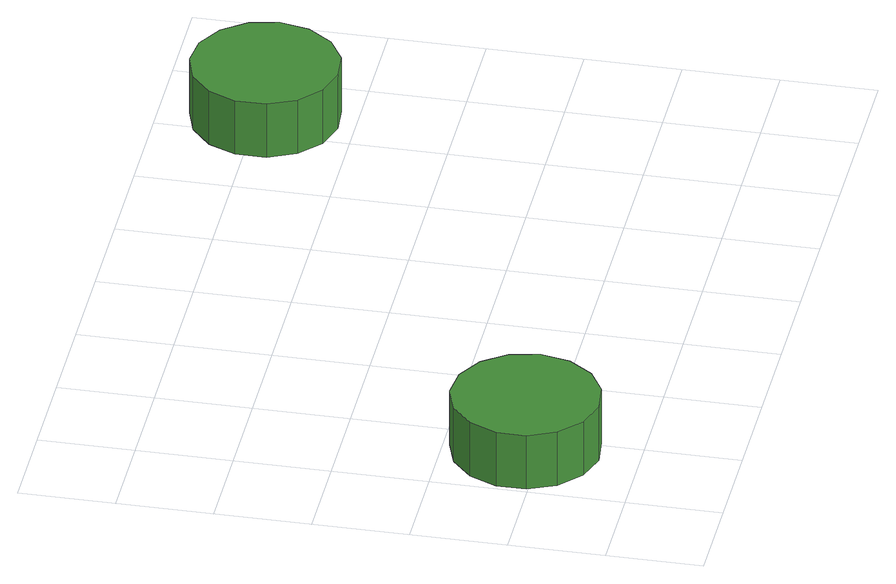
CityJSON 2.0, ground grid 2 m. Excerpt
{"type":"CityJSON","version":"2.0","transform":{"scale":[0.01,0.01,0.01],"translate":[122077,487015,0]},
"CityObjects":{
"tree1":{"type":"SolitaryVegetationObject","attributes":{"function":"something"},"geometry":[{"type":"MultiSurface","lod":"1","boundaries":[[[0,1,2,3,4,5,6,7,8,9,10,11,12,13,14]],[[15,16,17,18,19,20,21,22,23,24,25,26,27,28,29]],[[0,29,28,1]],[[1,28,27,2]],[[2,27,26,3]],[[3,26,25,4]],[[4,25,24,5]],[[5,24,23,6]],[[6,23,22,7]],[[7,22,21,8]],[[8,21,20,9]],[[9,20,19,10]],[[10,19,18,11]],[[11,18,17,12]],[[12,17,16,13]],[[13,16,15,14]],[[14,15,29,0]]]}]},
"tree2":{"type":"SolitaryVegetationObject","attributes":{"function":"something"},"geometry":[{"type":"MultiSurface","lod":"1","boundaries":[[[30,31,32,33,34,35,36,37,38,39,40,41,42,43,44]],[[45,46,47,48,49,50,51,52,53,54,55,56,57,58,59]],[[30,59,58,31]],[[31,58,57,32]],[[32,57,56,33]],[[33,56,55,34]],[[34,55,54,35]],[[35,54,53,36]],[[36,53,52,37]],[[37,52,51,38]],[[38,51,50,39]],[[39,50,49,40]],[[40,49,48,41]],[[41,48,47,42]],[[42,47,46,43]],[[43,46,45,44]],[[44,45,59,30]]]}]}
},
"vertices":[
[315,235,185],[302,298,185],[265,349,185],[210,381,185],[146,388,185],[86,368,185],[39,325,185],[13,267,185],[13,204,185],[39,146,185],[86,103,185],[146,83,185],[210,90,185],[265,122,185],[302,173,185],[302,173,58],[265,122,58],[210,90,58],[146,83,58],[86,103,58],[39,146,58],[13,204,58],[13,267,58],[39,325,58],[86,368,58],[146,388,58],[210,381,58],[265,349,58],[302,298,58],[315,235,58],
[1417,985,189],[1404,1047,189],[1366,1098,189],[1311,1130,189],[1248,1137,189],[1187,1117,189],[1140,1075,189],[1114,1017,189],[1114,953,189],[1140,895,189],[1187,852,189],[1248,833,189],[1311,839,189],[1366,871,189],[1404,923,189],[1404,923,62],[1366,871,62],[1311,839,62],[1248,833,62],[1187,852,62],[1140,895,62],[1114,953,62],[1114,1017,62],[1140,1075,62],[1187,1117,62],[1248,1137,62],[1311,1130,62],[1366,1098,62],[1404,1047,62],[1417,985,62]
]}
